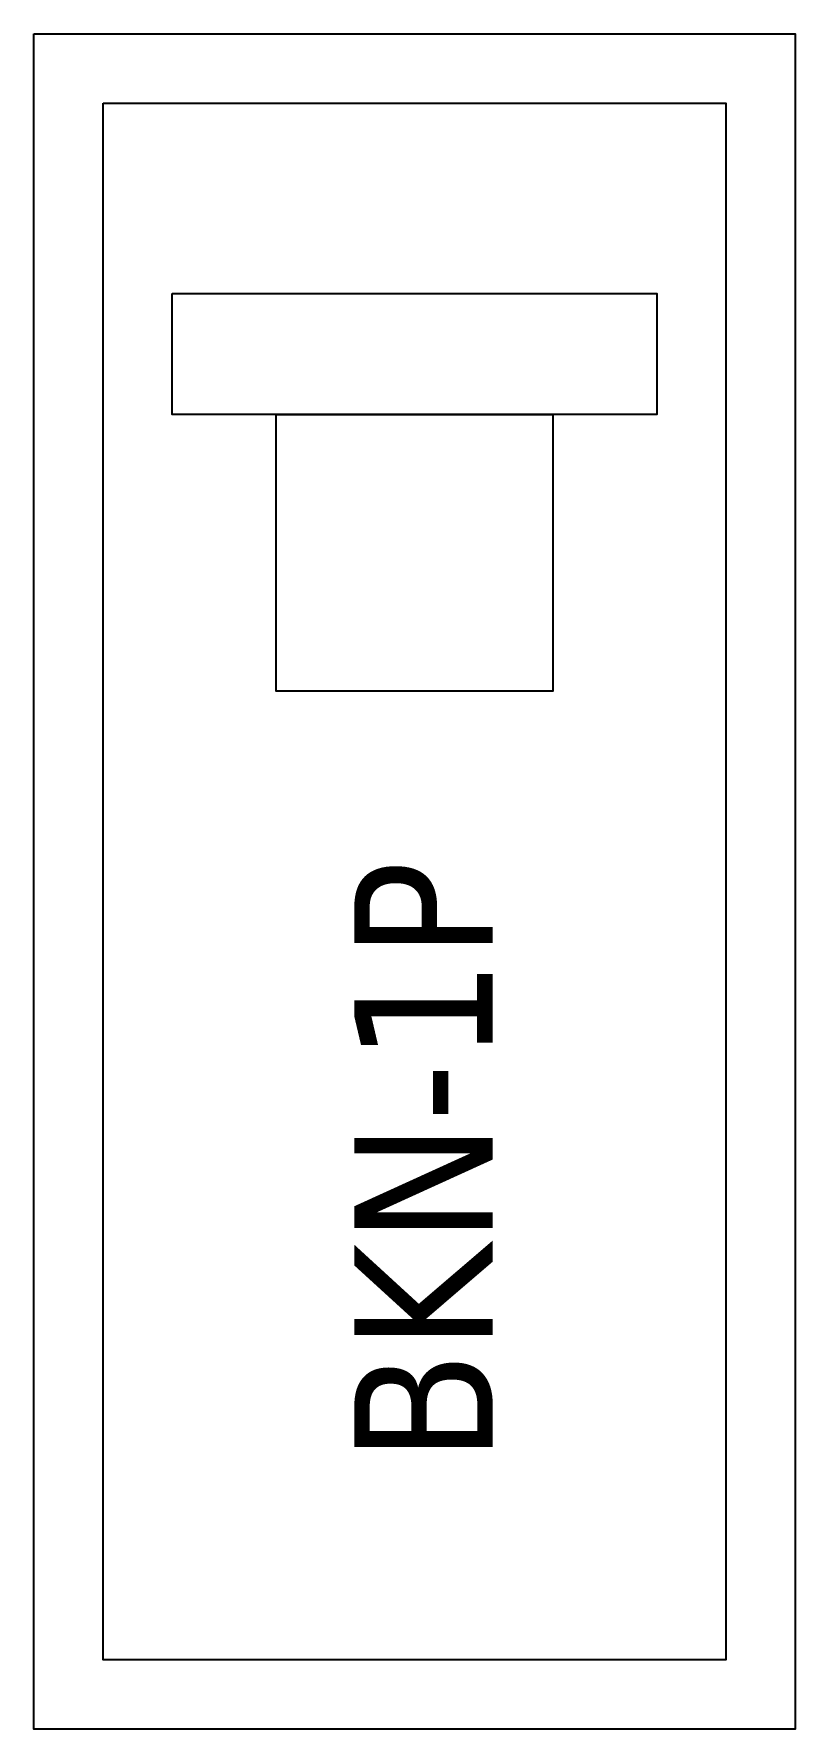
# Model space of a CAD drawing. Header units: millimetres. Extents: x 0 to 22, y 0 to 49.
import ezdxf

# ---------------------------------------------------------------- set-up
doc = ezdxf.new("R2010")
doc.units = ezdxf.units.MM
doc.styles.add('Tahoma (Input Text)', font='tahoma.ttf')

# ---------------------------------------------------------------- blocks, each defined once
blk = doc.blocks.new('*U89')
at = {"color": 1}
blk.add_lwpolyline([(-545.888, -2670.335), (-523.888, -2670.335), (-523.888, -2719.335), (-545.888, -2719.335)], close=True, dxfattribs=at)
at = {"color": 3}
blk.add_lwpolyline([(-543.888, -2672.335), (-525.888, -2672.335), (-525.888, -2717.335), (-543.888, -2717.335)], close=True, dxfattribs=at)
for points in [[(-541.888, -2677.835), (-527.888, -2677.835), (-527.888, -2681.335), (-541.888, -2681.335)], [(-538.888, -2681.335), (-530.888, -2681.335), (-530.888, -2689.335), (-538.888, -2689.335)]]:
    blk.add_lwpolyline(points, close=True)
at = {"insert": (-536.627, -2711.643), "char_height": 4, "attachment_point": 1, "rotation": 90, "style": 'Tahoma (Input Text)'}
blk.add_mtext_dynamic_manual_height_columns('BKN-1P', width=23.32248, gutter_width=1, heights=[0], dxfattribs=at)

msp = doc.modelspace()

# ---------------------------------------------------------------- block references
msp.add_blockref('*U89', (545.888, 2719.335))

doc.saveas('drawing.dxf')
